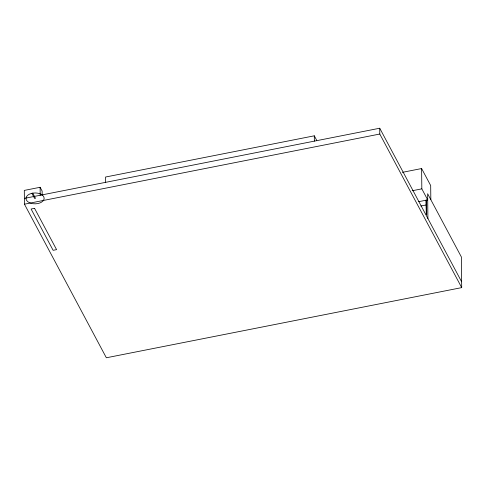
<?xml version="1.0" encoding="UTF-8"?>
<svg xmlns="http://www.w3.org/2000/svg" width="486" height="486" viewBox="0 0 486 486"><rect width="100%" height="100%" fill="white"/><g stroke="black" fill="none" stroke-linecap="round" stroke-linejoin="round"><path stroke-width="0.73" d="M418.732 201.678L426.915 200.019M42.179 195.408L42.13 191.059L40.119 187.286L24.3 190.409L24.446 204.193L106.355 357.775L461.7 287.621L461.378 256.997L427.644 193.738L427.905 218.548M316.738 140.393L314.296 135.813L105.523 177.038L105.577 182.353M24.385 198.379L379.73 128.225L461.639 281.807M24.446 204.193L379.791 134.039L461.7 287.621M402.365 172.348L421.617 168.545L430.681 185.543L430.833 199.716M412.207 190.749L421.83 188.854L427.704 199.868L426.125 200.177L426.277 214.429M420.821 206.009L426.337 204.922M426.125 200.183L426.441 214.745M32.756 193.161L35.496 198.306L34.634 198.476L31.888 193.331M421.617 168.545L421.83 188.854M379.73 128.225L379.791 134.039M314.296 135.813L314.357 141.134M40.119 187.286L40.198 195.257M32.313 193.228L31.207 193.495A9.076 5.437 -0.6 0 0 29.251 202.607A9.076 5.437 -0.6 0 0 43.837 199.722A9.076 5.437 -0.6 0 0 33.467 193.051L32.313 193.228M34.555 208.336L31.092 209.016L53.12 250.314L56.576 249.634L34.555 208.336"/></g></svg>
